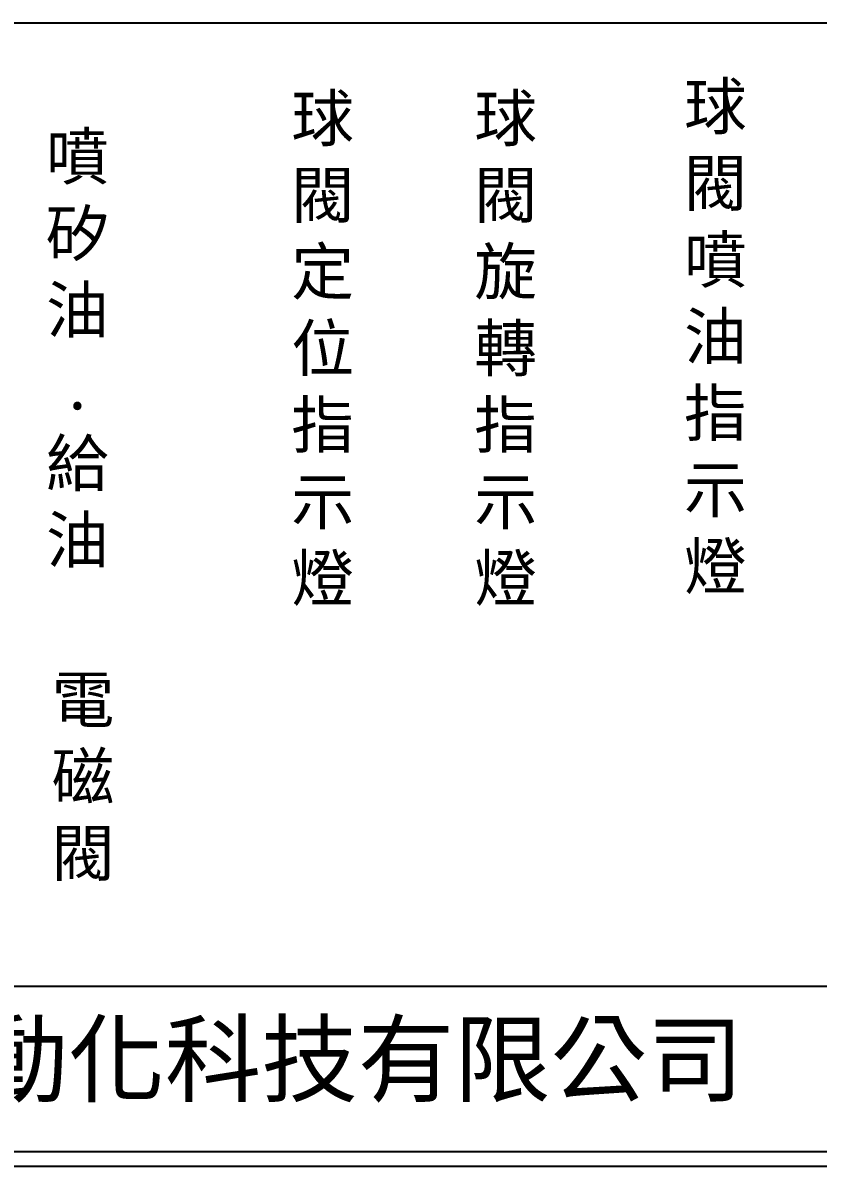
# Model space of a CAD drawing. Extents: x 972 to 1259, y -4 to 200.
# Drawn here: x 1039.1 to 1106.6, y -3.8 to 93.2 of the extents above; entities that cross this region are included whole.
import ezdxf

# ---------------------------------------------------------------- set-up
doc = ezdxf.new("R2010")
doc.units = 0
doc.layers.add('圖框層', color=7, linetype='CONTINUOUS')
doc.layers.add('標尺寸層', color=3, linetype='CONTINUOUS')
doc.styles.add('CNS', font='romanc.shx', dxfattribs={"bigfont": 'chineset.shx'})
doc.styles.add('STSL', font='kaiu.ttf')

msp = doc.modelspace()

# ---------------------------------------------------------------- linework, layer by layer
at = {"layer": '圖框層', "color": 7}
for p, q in [((972.908, 11.474), (1257.408, 11.474)), ((972.908, -2.526), (1257.408, -2.526)), ((971.658, -3.776), (1258.658, -3.776))]:
    msp.add_line(p, q, dxfattribs=at)
at = {"layer": '標尺寸層', "color": 7}
msp.add_line((976.405, 93.181), (1254.277, 93.181), dxfattribs=at)

# ---------------------------------------------------------------- texts
at = {"layer": '圖框層', "color": 4, "style": 'STSL'}
msp.add_text('泓陞自動化科技有限公司', height=6, dxfattribs=at).set_placement((1010.261, 2.3))
at = {"layer": '標尺寸層', "color": 7, "char_height": 3.9, "attachment_point": 5, "style": 'CNS'}
for s, insert, width in [('{\\fDFKai-SB|b0|i0|c136|p65;球閥噴油指示燈}', (1097.888, 66.394), 2.84806), ('{\\fDFKai-SB|b0|i0|c136|p65;球閥定位指示燈}', (1064.57, 65.389), 2.84806), ('{\\fDFKai-SB|b0|i0|c136|p65;球閥旋轉指示燈}', (1080.094, 65.389), 2.84806), ('{\\fDFKai-SB|b0|i0|c136|p65;噴矽油\\P.\\P給油}', (1043.758, 65.389), 2.84806), ('{\\fDFKai-SB|b0|i0|c136|p65;電磁閥}', (1044.233, 29.064), 8.6627)]:
    msp.add_mtext(s, dxfattribs=dict(at, insert=insert, width=width))

doc.saveas('drawing.dxf')
